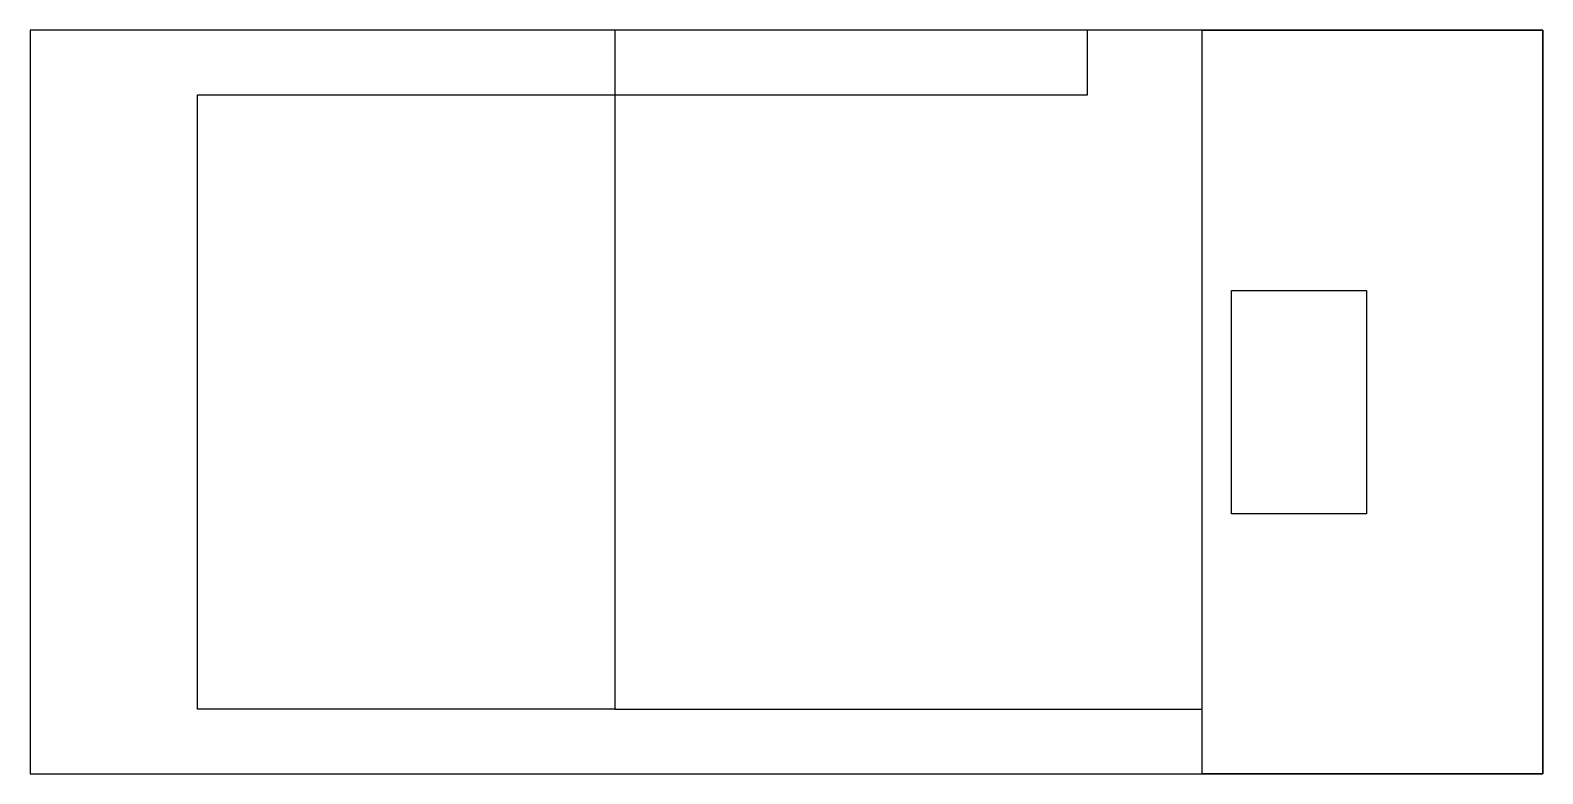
# Model space of a CAD drawing. Header units: millimetres. Extents: x 0 to 51.5, y 0 to 25.3.
import ezdxf

# ---------------------------------------------------------------- set-up
doc = ezdxf.new("R2010")
doc.units = ezdxf.units.MM
doc.layers.get('0').update_dxf_attribs({"linetype": 'CONTINUOUS'})

msp = doc.modelspace()

# ---------------------------------------------------------------- linework, layer by layer
for p, q in [((36, 23.1), (36, 25.3)), ((19.9, 23.1), (36, 23.1))]:
    msp.add_line(p, q)
for points in [[(51.5, 25.3), (0, 25.3), (0, 0), (51.5, 0)], [(39.9, 25.3), (19.9, 25.3), (19.9, 2.2), (39.9, 2.2)], [(39.9, 25.3), (51.5, 25.3), (51.5, 0), (39.9, 0)], [(5.7, 23.1), (19.9, 23.1), (19.9, 2.2), (5.7, 2.2)], [(40.9, 8.85), (40.9, 16.45), (45.5, 16.45), (45.5, 8.85)]]:
    msp.add_lwpolyline(points, close=True)

doc.saveas('drawing.dxf')
